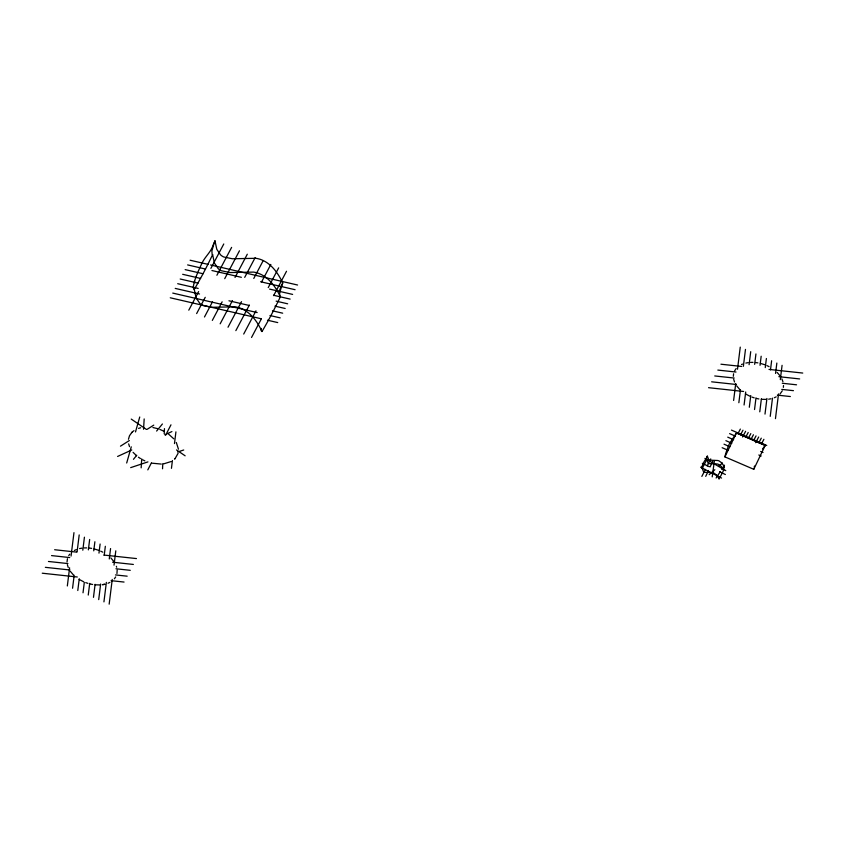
<?xml version="1.0" encoding="UTF-8"?>
<svg xmlns="http://www.w3.org/2000/svg" width="845" height="845" viewBox="0 0 845 845"><rect width="100%" height="100%" fill="white"/><g stroke="black" fill="none" stroke-linecap="round" stroke-linejoin="round"><path stroke-width="1.27" d="M193.399 286.92L193.399 287.237A23.966 4.13 -66.5 0 0 194.265 289.339M261.147 329.085L261.137 329.402A23.966 4.13 -66.5 0 0 262.013 331.493A97.84 16.847 -66.5 0 0 280.35 296.796C275.924 287.258 269.344 277.762 259.278 273.643A23.575 21.241 2.2 0 0 253.532 272.09L230.02 272.555L221.274 270.738A13.298 11.978 2.2 0 1 218.2 268.657L214.419 263.101L212.613 254.63A25.265 4.352 -66.5 0 1 212.137 254.419L211.884 251.007L213.901 243.856A25.772 4.436 -66.5 0 1 214.979 240.846L216.795 249.317L220.566 254.863A13.298 11.978 2.2 0 0 223.65 256.954L232.386 258.771L255.908 258.295A23.575 21.241 2.2 0 1 261.654 259.848C271.71 263.978 278.29 273.463 282.726 283.001A25.772 4.436 -66.5 0 0 281.649 286.011L279.632 293.173L279.885 296.574A25.265 4.352 -66.5 0 0 280.35 296.796M764.376 447.142L753.772 469.302L724.904 456.881L725.528 454.283A32.268 5.556 -66.5 0 1 726.373 451.547L728.644 445.41A8.101 1.394 -66.5 0 1 729.488 443.604L736.587 432.788L765.359 445.347L764.714 446.561M733.333 376.31L733.587 373.775M783.495 385.521L783.357 387.359M162.536 468.785L162.779 463.599M164.215 433.812L164.458 428.626M141.157 467.855L141.717 458.846M143.544 429.239L144.178 418.94M171.45 468.331L172.412 460.525M174.482 443.593L175.918 431.879M67.336 585.965L69.596 567.766M71.054 556.063L73.969 532.656M72.564 588.247L74.18 575.234M77.096 551.827L79.198 534.927M77.793 590.518L79.25 578.814M82.81 550.201L84.426 537.198M83.021 592.789L84.31 582.385M88.355 549.873L89.654 539.469M88.25 595.06L89.707 583.356M93.753 550.845L94.883 541.751M93.478 597.341L95.094 584.328M98.981 553.126L100.111 544.022M98.707 599.612L100.65 584.001M104.21 555.397L105.34 546.293M103.935 601.883L106.364 582.374M109.269 558.967L110.568 548.563M109.163 604.154L112.237 579.448M114.012 565.147L115.797 550.845M733.618 400.445L735.731 383.545M737.505 369.233L740.252 347.137M738.847 402.716L740.473 389.714M743.378 366.308L745.48 349.407M744.075 404.998L745.702 391.995M749.092 364.681L750.709 351.678M749.304 407.269L750.761 395.566M754.648 364.353L755.937 353.949M754.543 409.54L755.99 397.837M760.035 365.325L761.165 356.231M759.771 411.821L761.387 398.808M765.264 367.607L766.394 358.502M765 414.092L766.933 398.481M770.492 369.878L771.622 360.773M770.228 416.363L772.488 398.153M775.562 373.448L776.851 363.044M775.456 418.634L778.53 393.928M780.305 379.627L782.079 365.325M712.208 476.876L714.426 460.514M128.451 439.273L129.496 435.756L131.799 432.482M116.948 573.575L117.17 570.048M753.782 468.595L753.772 469.302M175.031 458.666L178.094 453.321M67.442 558.693L67.04 561.967M126.687 463.007L131.271 446.847M135.506 431.932L139.731 417.007M754.184 467.137L754.289 466.789A32.268 5.556 -66.5 0 1 754.511 466.039M735.953 434.055L736.597 432.841M214.979 240.846L214.577 241.797A25.329 4.362 -66.5 0 1 213.257 244.796C210.986 252.412 204.374 257.091 201.459 264.327A25.53 4.394 -66.5 0 0 194.614 280.815A22.076 3.802 -66.5 0 0 193.368 286.983M282.726 283.001L282.325 283.952A25.329 4.362 -66.5 0 1 281.005 286.951M705.723 476.358L708.48 470.454M710.127 466.905L712.884 461M280.065 288.979L280.54 287.965M279.114 290.933L279.589 289.972M701.846 476.411L705.406 469.419M707.191 465.912L710.761 458.919M147.801 469.883L151.371 462.954M165.631 435.217L170.975 424.824M782.269 390.844L780.03 394.002M188.794 310.168L198.617 291.588M210.891 268.361L223.777 243.973M196.642 313.579L205.229 297.324M216.89 275.259L231.614 247.384M204.479 316.991L212.454 301.897M224.728 278.67L239.462 250.796M212.327 320.403L222.14 301.823M235.026 277.435L247.3 254.208M220.165 323.815L232.438 300.588M244.712 277.361L255.148 257.619M228.013 327.226L241.512 301.676M253.785 278.449L262.985 261.031M235.85 330.638L249.349 305.087M261.623 281.86L270.833 264.443M243.698 334.05L255.972 310.823M268.245 287.596L278.67 267.854M251.535 337.461L261.358 318.871M273.632 295.644L286.518 271.256M737.97 433.601L740.357 429.07M740.579 434.742L742.977 430.211M742.597 437.013L745.586 431.341M745.808 437.013L748.205 432.482M748.427 438.154L750.814 433.622M751.036 439.284L753.434 434.752M753.655 440.425L756.043 435.893M755.673 442.695L758.662 437.023M758.884 442.695L761.271 438.164M761.493 443.836L763.891 439.305M734.601 370.881L736.143 368.547M115.68 576.945L114.392 578.804M722.908 469.514L723.605 468.162A6.19 1.067 -66.5 0 0 724.271 466.672L721.968 463.039L719 460.884A5.894 5.313 2.2 0 0 717.563 460.493L709.504 460.155A3.327 3 2.2 0 1 708.733 459.638L707.339 456.131A6.19 1.067 -66.5 0 1 706.673 457.62L705.596 459.543A4.225 0.729 -66.5 0 1 705.417 459.712L705.374 459.754A5.334 0.919 -66.5 0 0 705.237 459.87L704.286 461.359A6.253 1.077 -66.5 0 0 702.248 466.113L702.554 467.887M735.615 434.636L724.904 456.881M68.73 555.64L69.744 554.193M716.116 477.995L720.31 471.584M721.704 469.45L724.492 465.183M762.496 448.948L763.024 448.188M763.531 447.491L765.359 445.347M133.457 459.31L136.763 455.275M156.621 431.056L162.409 423.989M132.295 431.996L133.975 430.654M131.693 432.587L132.422 431.879M174.535 459.152L175.147 458.56M709.177 474.689L714.838 469.725M718.609 466.419L722.38 463.102M120.476 446.16L129.348 440.551M147.104 429.344L153.769 425.13M171.186 461.528L163.677 463.852M74.349 550.486L76.23 549.609M109.892 582.385L108.012 583.261M776.185 396.865L774.305 397.741M117.603 456.458L131.767 449.973M164.817 434.826L171.905 431.573M741.551 364.501L742.523 364.089M130.669 467.634L147.938 461.888M177.545 452.043L183.714 449.994M138.538 428.373L140.671 427.76M748.152 362.642L745.86 363.065M768.665 399.189L770.967 398.766M81.87 548.162L79.567 548.585M104.864 584.254L102.382 584.708L104.674 584.286M750.55 362.41L753.001 362.378M766.278 399.421L761.356 399.294M161.279 464.074L151.53 463.134M84.257 547.93L86.708 547.898M99.985 584.941L95.073 584.814M720.943 364.216L741.72 366.455M768.992 369.413L802.75 373.057M717.838 370.078L736.016 372.043M778.868 376.68L799.645 378.93M714.743 375.951L734.22 378.053M782.269 383.25L796.55 384.802M711.638 381.813L736.312 384.486M781.762 389.397L793.444 390.665M708.543 387.686L743.6 391.478M777.358 395.133L790.35 396.537M54.65 549.736L76.726 552.123M103.998 555.07L136.457 558.577M51.556 555.598L69.734 557.563M112.586 562.2L133.362 564.449M48.45 561.471L67.927 563.573M115.976 568.769L130.257 570.322M45.355 567.333L70.019 570.005M115.469 574.927L127.162 576.184M42.25 573.206L77.307 576.998M111.075 580.652L124.057 582.057M755.462 362.537L757.912 362.864M89.179 548.056L91.619 548.384M756.518 398.481L758.916 398.967M152.913 427.528L157.614 428.647M90.235 584.001L92.623 584.486M190.114 260.228L208.018 264.358M210.585 264.95L297.577 285.018M187.632 264.918L205.536 269.048M211.937 270.527L241.364 277.318M260.556 281.744L295.095 289.708M185.15 269.618L203.064 273.748M269.587 289.096L292.613 294.409M182.668 274.308L200.582 278.438M273.505 295.264L290.131 299.098M180.186 279.008L198.1 283.138M276.135 301.137L287.649 303.799M177.703 283.698L198.174 288.42M274.931 306.133L285.166 308.488M175.221 288.399L199.536 293.997M228.953 300.788L249.423 305.51M272.46 310.823L282.684 313.189M172.75 293.088L257.176 312.565M269.977 315.523L280.213 317.878M170.267 297.789L261.094 318.734M267.495 320.213L277.73 322.579M760.299 363.35L764.799 364.734M94.017 548.88L98.516 550.253M752.018 397.097L754.215 397.847M85.736 582.617L87.922 583.367M159.811 429.397L164.099 431.309M731.453 430.105L766.753 445.452M736.513 433.052L765.274 445.558M729.594 433.622L735.477 436.178M727.735 437.15L733.618 439.706M760.669 451.473L763.024 452.497M725.876 440.667L731.759 443.224M758.81 454.99L761.165 456.015M724.017 444.185L729.89 446.751M722.148 447.713L728.031 450.269M766.943 365.61L769.087 366.656M745.438 393.876L749.874 396.22M702.322 463.335L709.23 466.683M719.591 471.711L725.359 474.51M142.731 459.838L144.875 460.874M100.661 551.13L102.805 552.176M79.145 579.395L83.592 581.74M700.6 467.2L721.556 478.048M704.931 458.402L725.781 470.654M138.4 457.187L140.439 458.539M131.239 419.088L146.333 429.376M176.52 449.931L185.139 455.814M168.43 433.971L173.753 438.808M136.478 455.687L133.087 452.339M777.136 372.423L780.146 375.951M739.681 389.408L736.682 385.88M110.853 557.943L113.853 561.481M73.399 574.927L70.388 571.4M176.309 442.474L178.464 449.191M261.992 331.536C257.567 321.998 250.986 312.502 240.92 308.383A23.575 21.241 2.2 0 0 235.174 306.83L211.662 307.295L202.916 305.478A13.298 11.978 2.2 0 1 199.842 303.397L196.061 297.841L194.255 289.37A97.84 16.847 -66.5 0 0 212.613 254.641M781.878 378.909L782.945 381.697M734.527 381.993L733.65 379.215M129.528 446.646L128.651 443.878M68.244 567.513L67.368 564.735M116.367 566.298L116.652 567.217M702.153 468.267L703.547 471.774A3.327 3 2.2 0 0 704.318 472.292L712.388 472.63A5.894 5.313 2.2 0 1 713.824 473.02L716.782 475.175L719.084 478.809A24.463 4.214 -66.5 0 0 723.679 470.116L721.366 466.482L718.408 464.327A5.894 5.313 2.2 0 0 716.972 463.947L708.913 463.609A3.327 3 2.2 0 1 708.142 463.081L706.737 459.574A24.463 4.214 -66.5 0 1 702.153 468.267A5.672 0.982 -66.5 0 1 702.216 466.165M194.582 280.846L194.772 282.79M706.652 459.786A5.049 0.866 -66.5 0 1 707.286 456.173M723.584 470.327A5.049 0.866 -66.5 0 1 724.218 466.715M719.074 478.83A5.672 0.982 -66.5 0 1 718.894 477.9M261.116 329.138A22.076 3.802 -66.5 0 1 261.179 328.42"/></g></svg>
